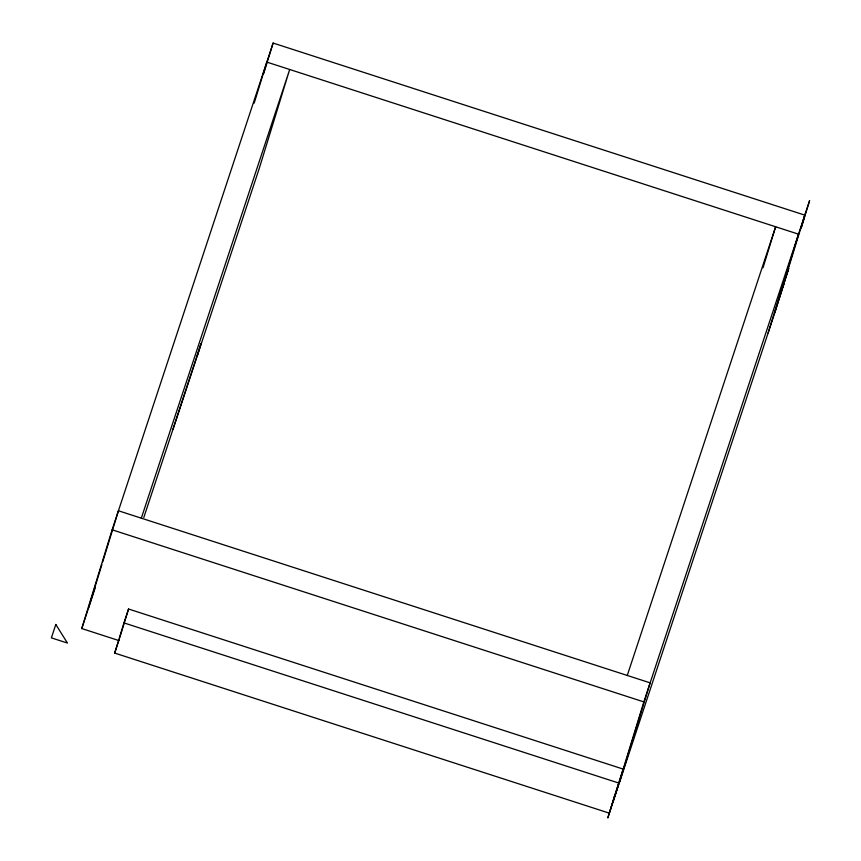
<?xml version="1.0" encoding="UTF-8"?>
<svg xmlns="http://www.w3.org/2000/svg" width="861" height="861" viewBox="0 0 861 861"><rect width="100%" height="100%" fill="white"/><g stroke="black" fill="none" stroke-linecap="round" stroke-linejoin="round"><path stroke-width="1.29" d="M614.776 795.327L607.823 817.95L623.17 769.088L128.558 609.007L123.962 622.901L114.685 653.068L609.297 813.15L774.437 313.867L804.809 215.132L273.109 43.05L112.134 529.806L81.763 628.541L118.829 640.541M88.446 608.221L101.867 564.622M102.653 562.061L118.431 510.767L650.141 682.859L619.759 781.594M254.189 103.116L266.813 62.089L798.513 234.17L768.141 332.906M263.638 73.82L273.109 43.05M173.039 429.101L201.108 343.356L197.201 356.034M119.668 637.926L128.558 609.007M763.018 267.803L775.643 226.766L627.26 675.454M613.462 800.633L643.845 701.898L804.809 215.132M81.763 628.541L88.059 609.502M88.479 608.232L95.227 587.837M141.312 518.171L289.683 69.493L259.312 168.229L143.809 517.483M114.685 653.068L119.281 639.174M784.145 282.333L788.741 268.438L774.857 312.5M613.936 798.061L618.532 784.177M779.506 297.411L784.091 283.517M112.134 529.806L643.845 701.898M123.962 622.901L618.575 782.983M805.196 213.937L801.182 227.982L809.62 200.559L805.196 213.937M55.804 624.483L51.38 637.861L67.459 643.059L55.804 624.483"/></g></svg>
